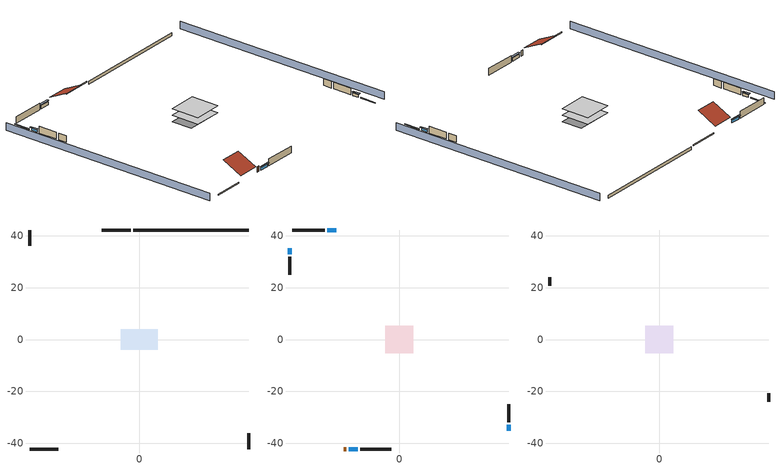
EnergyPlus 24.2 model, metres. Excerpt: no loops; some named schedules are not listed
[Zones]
crawlspace - vented
 floor foundation (Slab1 construction): -7.17,-3.98 -7.17,3.98 7.17,3.98 7.17,-3.98 z-0.91
 wall outside (RimJoist1 construction): -3.32,42.2 -14.36,42.2 z0.3:0.61
 wall outside (RimJoist2 construction): 42.2,-42.2 42.2,-36.07 z0.3:0.61
 wall outside (RimJoist3 construction): -42.2,-42.2 -31.16,-42.2 z0.3:0.61
 wall outside (RimJoist4 construction): -42.2,42.2 -42.2,36.07 z0.3:0.61
 wall foundation (FoundationWall1 construction): 42.2,42.2 -2.4,42.2 z-0.91:0.3
conditioned space
 floor to crawlspace - vented (Floor1 construction): -5.34,-5.34 -5.34,5.34 5.34,5.34 5.34,-5.34 z0.3
 wall outside (AdiabaticWallConstruction 1): -21.32,-42.2 -20.4,-42.2 z0.3:2.34
 wall outside (AdiabaticWallConstruction): -24.2,42.2 -27.73,42.2 / -19.48,-42.2 -15.95,-42.2 z0.3:1.49; 42.2,-35.14 42.2,-32.82 / -42.2,35.14 -42.2,32.82 z0.3:1.31
 wall outside (Wall1 construction): -28.66,42.2 -41.27,42.2 z0.3:2.74
 wall outside (Wall2 construction): 42.2,-31.89 42.2,-24.89 z0.3:2.74
 wall outside (Wall3 construction): -15.02,-42.2 -3.17,-42.2 z0.3:2.74
 wall outside (Wall4 construction): -42.2,31.89 -42.2,24.89 z0.3:2.74
 window (WindowConstruction): -24.2,42.2 -27.73,42.2 z0.3:1.49
 window (WindowConstruction 1): 42.2,-35.14 42.2,-32.82 z0.3:1.31
 window (WindowConstruction 2): -19.48,-42.2 -15.95,-42.2 z0.3:1.49
 window (WindowConstruction 3): -42.2,35.14 -42.2,32.82 z0.3:1.31
 door (Door): -21.32,-42.2 -20.4,-42.2 z0.3:2.34
attic - vented
 floor to conditioned space (Floor2 construction Reversed): -5.34,-5.34 -5.34,5.34 5.34,5.34 5.34,-5.34 z2.74
 wall outside (Wall5 construction): 42.2,-23.96 42.2,-20.71 z0.3:2.74
 wall outside (Wall6 construction): -42.2,23.96 -42.2,20.71 z0.3:2.74
 roof outside (Roof1 construction): -23.27,42.2,2.74 -23.27,35.05,6.31 -15.29,35.05,6.31 -15.29,42.2,2.74
 roof outside (Roof2 construction): -22.25,-42.2,2.74 -22.25,-35.05,6.31 -30.23,-35.05,6.31 -30.23,-42.2,2.74
shading: -46.77,42.2 -46.77,-42.2 / 46.77,-42.2 46.77,42.2 z0:2.74; -28.03,42.2 -23.9,42.2 -23.9,42.81 -28.03,42.81 z1.8; 42.2,-32.52 42.2,-35.45 42.81,-35.45 42.81,-32.52 z1.62; -15.65,-42.2 -19.78,-42.2 -19.78,-42.81 -15.65,-42.81 z1.8; -42.2,32.52 -42.2,35.45 -42.81,35.45 -42.81,32.52 z1.62
[Building]
Building 1: Terrain=Suburbs
[Site:Location]
Portland Intl Arpt_OR: Latitude {deg}=45.59; Longitude {deg}=-122.6; Time Zone {hr}=-8; Elevation {m}=33; Keep Site Location Information=Yes
[Site:GroundTemperature:Shallow]
10.2558, 8.96328, 8.85977, 9.47314, 11.9355, 14.3863, 16.5111, 17.8571, 17.9714, 16.8767, 14.8061, 12.4304
[Site:WaterMainsTemperature]
Calculation Method=Schedule; Temperature Schedule=mains temperature schedule
[Material] Roughness=Rough; Thermal Absorptance=0.9
Name | Thickness {m} | Conductivity {W/m-K} | Density {kg/m3} | Specific Heat {J/kg-K} | Solar Absorptance | Visible Absorptance
asphalt or fiberglass shingles | 0.00635 | 0.162714 | 1121.4 | 1465.45 | 0.85 | 0.85
ceiling stud and cavity | 0.1397 | 0.118061 | 65.682 | 1177.47 | 0.7 | 0.7
concrete 8.0 in. | 0.2032 | 1.803125 | 2242.8 | 837.4 | 0.7 | 0.7
door material | 0.04445 | 0.0612267 | 512.64 | 1214.23 | 0.7 | 0.7
floor covering | 0.0127 | 0.0433444 | 54.468 | 1339.84 | 0.6 | 0.6
floor stud and cavity | 0.1397 | 0.923637 | 92.3553 | 1139.71 | 0.7 | 0.7
furniture material conditioned space 1 | 0.1524 | 0.115458 | 640.8 | 1214.23 | 0.6 | 0.6
gypsum board | 0.0127 | 0.160291 | 801 | 837.4 | 0.6 | 0.6
osb sheathing 0.5 in. | 0.0127 | 0.115458 | 512.64 | 1214.23 | 0.6 | 0.6
osb sheathing 0.5 in. 1 | 0.0127 | 0.115458 | 512.64 | 1214.23 | 0.7 | 0.7
osb sheathing 0.75 in. | 0.01905 | 0.115458 | 512.64 | 1214.23 | 0.7 | 0.7
rim joist stud and cavity | 0.0508 | 0.178688 | 50.32683 | 1063.81 | 0.6 | 0.6
roof rigid ins | 0.00281632 | 0.029427 | 32.04 | 1214.23 | 0.7 | 0.7
soil 0.5 in. | 0.0127 | 1.3848 | 1842.3 | 418.7 | 0.7 | 0.7
wall rigid ins | 0.512978 | 0.029427 | 32.04 | 1214.23 | 0.7 | 0.7
wall stud and cavity | 0.1397 | 0.550994 | 139.0536 | 1170.24 | 0.7 | 0.7
wall stud and cavity 1 | 0.1397 | 0.727959 | 139.0536 | 1170.24 | 0.6 | 0.6
wall stud and cavity 2 | 0.0889 | 0.380278 | 52.3479 | 1209.89 | 0.7 | 0.7
wall stud and cavity 3 | 0.0889 | 0.391764 | 83.0341 | 1211.67 | 0.7 | 0.7
wood siding | 0.0254 | 0.102417 | 544.68 | 1172.36 | 0.85 | 0.85
wood siding 1; wood siding 2 | 0.0254 | 0.102417 | 544.68 | 1172.36 | 0.7 | 0.7
[WindowMaterial:SimpleGlazingSystem]
WindowMaterial: U-Factor {W/m2-K}=6.58648; Solar Heat Gain Coefficient=0.76
[Construction]
AdiabaticWallConstruction: wood siding 1, wall rigid ins, wall stud and cavity 2, gypsum board
AdiabaticWallConstruction 1: wood siding 2, wall rigid ins, wall stud and cavity 2, gypsum board
Door: door material
Floor1 construction: floor stud and cavity, osb sheathing 0.75 in., floor covering
Floor2 construction Reversed: gypsum board, ceiling stud and cavity
FoundationWall1 construction: concrete 8.0 in.
furniture construction conditioned space 1: furniture material conditioned space 1
PartitionWallConstruction: gypsum board, wall stud and cavity 3, gypsum board
RimJoist1 construction; RimJoist2 construction; RimJoist3 construction; RimJoist4 construction: wood siding, rim joist stud and cavity
Roof1 construction; Roof2 construction: asphalt or fiberglass shingles, roof rigid ins, osb sheathing 0.5 in.
Slab1 construction: soil 0.5 in.
Wall1 construction; Wall2 construction; Wall3 construction; Wall4 construction: wood siding, osb sheathing 0.5 in. 1, wall stud and cavity, gypsum board
Wall5 construction; Wall6 construction: wood siding, osb sheathing 0.5 in. 1, wall stud and cavity 1
WindowConstruction; WindowConstruction 1; WindowConstruction 2; WindowConstruction 3: WindowMaterial
[Zone] Multiplier=1; Part of Total Floor Area=Yes
Name | Volume {m3}
attic - vented | 90.8252
conditioned space | 278.185
crawlspace - vented | 139.092
[Space]
Name | Zone | Volume {m3}
attic - vented 1 | attic - vented | 90.8252
conditioned space 1 | conditioned space | 278.185
crawlspace - vented 1 | crawlspace - vented | 139.092
[ZoneInfiltration:EffectiveLeakageArea]
infil attic - vented 1: Zone or Space=attic - vented 1; Schedule=Always On Discrete; Effective Air Leakage Area {cm2}=3802.45; Stack Coefficient=0.000166082; Wind Coefficient=3.54531e-05
[ZoneMixing]
whole house fan mix: Zone or Space=attic - vented; Schedule=Always On Continuous; Design Flow Rate Calculation Method=Flow/Zone; Design Flow Rate {m3/s}=0; Source Zone or Space=conditioned space
[SurfaceProperty:IncidentSolarMultiplier] Incident Solar Multiplier=1; Incident Solar Multiplier Schedule=trans schedule winter=0.85 summer=0.7
Window1; Window2; Window3; Window4
[InternalMass] Zone or ZoneList=conditioned space; Space or SpaceList=conditioned space 1
Name | Construction | Surface Area {m2}
furniture mass conditioned space 1 | furniture construction conditioned space 1 | 45.63397
partition wall mass | PartitionWallConstruction | 114.085
[Lights]
interior lighting: Zone or ZoneList or Space or SpaceList=conditioned space 1; Schedule=lighting_interior; Design Level Calculation Method=LightingLevel; Lighting Level {W}=161.391; Return Air Fraction=0; Fraction Radiant=0.6; Fraction Visible=0.2; Fraction Replaceable=1
[People]
occupants: Zone or ZoneList or Space or SpaceList=conditioned space 1; Number of People Schedule=occupants; Number of People Calculation Method=People; Number of People=1; Fraction Radiant=0.314171; Sensible Heat Fraction=0.56303; Activity Level Schedule=occupants activity schedule; Carbon Dioxide Generation Rate {m3/s-W}=0; Enable ASHRAE 55 Comfort Warnings=No; Mean Radiant Temperature Calculation Type=EnclosureAveraged
[ElectricEquipment] Zone or ZoneList or Space or SpaceList=conditioned space 1; Design Level Calculation Method=EquipmentLevel
Name | Schedule | Design Level {W} | Fraction Latent | Fraction Radiant | Fraction Lost
ceiling fan | ceiling_fan | 19.6462 | 0 | 0.558 | 0
clothes dryer | clothes_dryer | 381.901 | 0.015 | 0.081 | 0.85
clothes washer | clothes_washer | 475.061 | 0.03 | 0.162 | 0.7
cooking range | cooking_range | 1220.36 | 0.08 | 0.432 | 0.2
dishwasher | dishwasher | 1069.2 | 0.3 | 0.18 | 0.4
fridge | fridge schedule | 41.5354 | 0 | 0.6 | 0
mech vent bath fan 0 | mech vent bath fan 0 schedule | 30 | 0 | 0 | 1
mech vent house fan | mech vent house fan schedule | 0 | 0 | 0 | 1
mech vent house fan cfis | mech vent house fan cfis schedule | 0 | 0 | 0 | 0
mech vent range fan 0 | mech vent range fan 0 schedule | 30 | 0 | 0 | 1
misc plug loads | plug_loads_other | 122.732 | 0.021 | 0.558 | 0.049
misc tv | plug_loads_tv | 143.582 | 0 | 0.6 | 0
whole house fan | Always On Discrete | 0 | 0 | 0 | 1
[OtherEquipment] Zone or ZoneList or Space or SpaceList=conditioned space 1; Design Level Calculation Method=EquipmentLevel
Name | Fuel Type | Schedule | Design Level {W} | Fraction Latent | Fraction Radiant | Fraction Lost
clothes dryer 1 | Propane | clothes_dryer | 5073.62 | 0.015 | 0.081 | 0.85
cooking range 1 | Electricity | cooking_range | 0 | 0.08 | 0.432 | 0.2
general water use latent | None | general water use schedule | 25.6591 | 1 | 0 | 0
general water use sensible | None | general water use schedule | -25.2881 | 0 | 0.6 | 0
mech vent house fan latent load; water heater lat | None | Always On Discrete | 0 | 1 | 0 | 0
mech vent house fan sensible load; water heater sens | None | Always On Discrete | 0 | 0 | 0 | 0
misc fireplace | NaturalGas | misc fireplace schedule | 272.457 | 0.1 | 0.3 | 0.4
water heater energy adjustment1 | Electricity | Always On Discrete | 0.01 | 0 | 0 | 1
[ZoneInfiltration:DesignFlowRate] Schedule=Always On Discrete
Name | Zone or ZoneList or Space or SpaceList | Design Flow Rate Calculation Method | Design Flow Rate {m3/s} | Air Changes per Hour {1/hr} | Constant Term Coefficient | Temperature Term Coefficient | Velocity Term Coefficient | Velocity Squared Term Coefficient
infil flow; natural vent flow; whole house fan flow | conditioned space 1 | Flow/Zone | 0
infil crawlspace - vented 1 | crawlspace - vented 1 | AirChanges/Hour |  | 2.6013 | 1 | 0 | 0 | 0
[SurfaceProperty:ExposedFoundationPerimeter]
Slab1: Exposed Perimeter Calculation Method=TotalExposedPerimeter; Total Exposed Perimeter {m}=44.59224
[AvailabilityManager:Scheduled]
room ac airloop Availability Manager: Schedule=Always On Discrete
[WaterUse:Equipment]
dishwasher: Peak Flow Rate {m3/s}=7.93463e-06; Flow Rate Fraction Schedule=hot_water_dishwasher
[Foundation:Kiva]
Foundation Kiva 1: Initial Indoor Air Temperature {C}=8.41658; Wall Height Above Grade {m}=0.3048; Wall Depth Below Slab {m}=0.2032
[Foundation:Kiva:Settings]
Soil Conductivity {W/m-K}=1.3848; Soil Density {kg/m3}=1842.3; Soil Specific Heat {J/kg-K}=418.7; Ground Solar Absorptivity=0.9; Ground Thermal Absorptivity=0.9; Ground Surface Roughness {m}=0.03; Far-Field Width {m}=40; Deep-Ground Boundary Condition=ZeroFlux; Deep-Ground Depth {m}=40; Minimum Cell Dimension {m}=0.2; Maximum Cell Growth Coefficient=3; Simulation Timestep=Timestep
[Exterior:Lights]
exterior lighting: Schedule=exterior lighting schedule; Design Level {W}=6.19068
[EnergyManagementSystem:GlobalVariable]
infil_program_Qfan
infil_program_Qinf
natural_vent_program_Qnv
natural_vent_program_Qwhf
room_ac_airloop_Fan_RTF
[EnergyManagementSystem:Sensor]
Name | Output:Variable or Output:Meter Index Key | Output:Variable or Output:Meter
airflow_gain | infil flow | Infiltration Sensible Heat Gain Energy
airflow_gain_1 | natural vent flow | Infiltration Sensible Heat Gain Energy
airflow_gain_2 | whole house fan flow | Infiltration Sensible Heat Gain Energy
airflow_loss | infil flow | Infiltration Sensible Heat Loss Energy
airflow_loss_1 | natural vent flow | Infiltration Sensible Heat Loss Energy
airflow_loss_2 | whole house fan flow | Infiltration Sensible Heat Loss Energy
clg_load_cond |  | Cooling:EnergyTransfer:Zone:CONDITIONED SPACE
clg_sp_s; clg_sp_s_1 | cooling setpoint | Schedule Value
clothes_dryer_exhaust_0_sch_s | clothes_dryer | Schedule Value
cool_season | cooling season schedule | Schedule Value
htg_load_cond |  | Heating:EnergyTransfer:Zone:CONDITIONED SPACE
htg_sp_s; htg_sp_s_1 | heating setpoint | Schedule Value
hvac_availability_schedule_s | hvac availability schedule | Schedule Value
ig_ee_conv | ceiling fan | Electric Equipment Convective Heating Energy
ig_ee_conv_1 | clothes dryer | Electric Equipment Convective Heating Energy
ig_ee_conv_3 | cooking range | Electric Equipment Convective Heating Energy
ig_ee_conv_4 | dishwasher | Electric Equipment Convective Heating Energy
ig_ee_conv_5 | fridge | Electric Equipment Convective Heating Energy
ig_ee_conv_6 | misc plug loads | Electric Equipment Convective Heating Energy
ig_ee_conv_7 | misc tv | Electric Equipment Convective Heating Energy
ig_ee_conv_8 | whole house fan | Electric Equipment Convective Heating Energy
ig_ee_rad | ceiling fan | Electric Equipment Radiant Heating Energy
ig_ee_rad_1 | clothes dryer | Electric Equipment Radiant Heating Energy
ig_ee_rad_3 | cooking range | Electric Equipment Radiant Heating Energy
ig_ee_rad_4 | dishwasher | Electric Equipment Radiant Heating Energy
ig_ee_rad_5 | fridge | Electric Equipment Radiant Heating Energy
ig_ee_rad_6 | misc plug loads | Electric Equipment Radiant Heating Energy
ig_ee_rad_7 | misc tv | Electric Equipment Radiant Heating Energy
ig_ee_rad_8 | whole house fan | Electric Equipment Radiant Heating Energy
ig_lgt_conv | interior lighting | Lights Convective Heating Energy
ig_lgt_rad | interior lighting | Lights Radiant Heating Energy
ig_lgt_vis | interior lighting | Lights Visible Radiation Heating Energy
ig_oe_conv | clothes dryer 1 | Other Equipment Convective Heating Energy
ig_oe_conv_1 | cooking range 1 | Other Equipment Convective Heating Energy
ig_oe_conv_2 | general water use latent | Other Equipment Convective Heating Energy
ig_oe_conv_3 | general water use sensible | Other Equipment Convective Heating Energy
ig_oe_conv_4 | misc fireplace | Other Equipment Convective Heating Energy
ig_oe_conv_5 | water heater energy adjustment1 | Other Equipment Convective Heating Energy
ig_oe_conv_6 | water heater lat | Other Equipment Convective Heating Energy
ig_oe_conv_7 | water heater sens | Other Equipment Convective Heating Energy
ig_oe_rad | clothes dryer 1 | Other Equipment Radiant Heating Energy
ig_oe_rad_1 | cooking range 1 | Other Equipment Radiant Heating Energy
ig_oe_rad_2 | general water use latent | Other Equipment Radiant Heating Energy
ig_oe_rad_3 | general water use sensible | Other Equipment Radiant Heating Energy
ig_oe_rad_4 | misc fireplace | Other Equipment Radiant Heating Energy
ig_oe_rad_5 | water heater energy adjustment1 | Other Equipment Radiant Heating Energy
ig_oe_rad_6 | water heater lat | Other Equipment Radiant Heating Energy
ig_oe_rad_7 | water heater sens | Other Equipment Radiant Heating Energy
ig_ppl_conv | occupants | People Convective Heating Energy
ig_ppl_rad | occupants | People Radiant Heating Energy
im_conv | furniture mass conditioned space 1 | Surface Inside Face Convection Heat Gain Energy
im_conv_1 | partition wall mass | Surface Inside Face Convection Heat Gain Energy
im_ig | furniture mass conditioned space 1 | Surface Inside Face Internal Gains Radiation Heat Gain Energy
im_ig_1 | partition wall mass | Surface Inside Face Internal Gains Radiation Heat Gain Energy
im_lgt | furniture mass conditioned space 1 | Surface Inside Face Lights Radiation Heat Gain Energy
im_lgt_1 | partition wall mass | Surface Inside Face Lights Radiation Heat Gain Energy
im_sol | furniture mass conditioned space 1 | Surface Inside Face Solar Radiation Heat Gain Energy
im_sol_1 | partition wall mass | Surface Inside Face Solar Radiation Heat Gain Energy
im_surf | furniture mass conditioned space 1 | Surface Inside Face Net Surface Thermal Radiation Heat Gain Energy
im_surf_1 | partition wall mass | Surface Inside Face Net Surface Thermal Radiation Heat Gain Energy
mech_vent_bath_fan_0_sch_s | mech vent bath fan 0 schedule | Schedule Value
mech_vent_range_fan_0_sch_s | mech vent range fan 0 schedule | Schedule Value
mv_conv | mech vent bath fan 0 | Electric Equipment Convective Heating Energy
mv_conv_1 | mech vent house fan | Electric Equipment Convective Heating Energy
mv_conv_2 | mech vent house fan cfis | Electric Equipment Convective Heating Energy
mv_conv_3 | mech vent range fan 0 | Electric Equipment Convective Heating Energy
mv_conv_4 | mech vent house fan latent load | Other Equipment Convective Heating Energy
mv_conv_5 | mech vent house fan sensible load | Other Equipment Convective Heating Energy
mv_rad | mech vent bath fan 0 | Electric Equipment Radiant Heating Energy
mv_rad_1 | mech vent house fan | Electric Equipment Radiant Heating Energy
mv_rad_2 | mech vent house fan cfis | Electric Equipment Radiant Heating Energy
mv_rad_3 | mech vent range fan 0 | Electric Equipment Radiant Heating Energy
mv_rad_4 | mech vent house fan latent load | Other Equipment Radiant Heating Energy
mv_rad_5 | mech vent house fan sensible load | Other Equipment Radiant Heating Energy
natural_vent_s | natural vent schedule | Schedule Value
out_pb_s |  | Site Outdoor Air Barometric Pressure
out_wt_s |  | Site Outdoor Air Humidity Ratio
site_vw_s |  | Site Wind Speed
ss_back_out | Window1 | Surface Window Shortwave from Zone Back Out Window Heat Transfer Rate
ss_back_out_1 | Window2 | Surface Window Shortwave from Zone Back Out Window Heat Transfer Rate
ss_back_out_2 | Window3 | Surface Window Shortwave from Zone Back Out Window Heat Transfer Rate
ss_back_out_3 | Window4 | Surface Window Shortwave from Zone Back Out Window Heat Transfer Rate
ss_conv | Door1 | Surface Inside Face Convection Heat Gain Energy
ss_conv_1 | Window1 | Surface Inside Face Convection Heat Gain Energy
ss_conv_2 | Window2 | Surface Inside Face Convection Heat Gain Energy
ss_conv_3 | Window3 | Surface Inside Face Convection Heat Gain Energy
ss_conv_4 | Window4 | Surface Inside Face Convection Heat Gain Energy
ss_ig | Door1 | Surface Inside Face Internal Gains Radiation Heat Gain Energy
ss_ig_1 | Window1 | Surface Inside Face Internal Gains Radiation Heat Gain Energy
ss_ig_2 | Window2 | Surface Inside Face Internal Gains Radiation Heat Gain Energy
ss_ig_3 | Window3 | Surface Inside Face Internal Gains Radiation Heat Gain Energy
ss_ig_4 | Window4 | Surface Inside Face Internal Gains Radiation Heat Gain Energy
ss_lgt | Door1 | Surface Inside Face Lights Radiation Heat Gain Energy
ss_sol | Door1 | Surface Inside Face Solar Radiation Heat Gain Energy
ss_surf | Door1 | Surface Inside Face Net Surface Thermal Radiation Heat Gain Energy
ss_surf_1 | Window1 | Surface Inside Face Net Surface Thermal Radiation Heat Gain Energy
ss_surf_2 | Window2 | Surface Inside Face Net Surface Thermal Radiation Heat Gain Energy
ss_surf_3 | Window3 | Surface Inside Face Net Surface Thermal Radiation Heat Gain Energy
ss_surf_4 | Window4 | Surface Inside Face Net Surface Thermal Radiation Heat Gain Energy
ss_trans_in | Window1 | Surface Window Transmitted Solar Radiation Rate
ss_trans_in_1 | Window2 | Surface Window Transmitted Solar Radiation Rate
ss_trans_in_2 | Window3 | Surface Window Transmitted Solar Radiation Rate
ss_trans_in_3 | Window4 | Surface Window Transmitted Solar Radiation Rate
ss_trans_out | Window1 | Surface Inside Face Initial Transmitted Diffuse Transmitted Out Window Solar Radiation Rate
ss_trans_out_1 | Window2 | Surface Inside Face Initial Transmitted Diffuse Transmitted Out Window Solar Radiation Rate
ss_trans_out_2 | Window3 | Surface Inside Face Initial Transmitted Diffuse Transmitted Out Window Solar Radiation Rate
ss_trans_out_3 | Window4 | Surface Inside Face Initial Transmitted Diffuse Transmitted Out Window Solar Radiation Rate
s_conv | Floor1 | Surface Inside Face Convection Heat Gain Energy
s_conv_1 | Floor2 | Surface Inside Face Convection Heat Gain Energy
s_conv_2 | Wall1 | Surface Inside Face Convection Heat Gain Energy
s_conv_3 | Wall2 | Surface Inside Face Convection Heat Gain Energy
s_conv_4 | Wall3 | Surface Inside Face Convection Heat Gain Energy
s_conv_5 | Wall4 | Surface Inside Face Convection Heat Gain Energy
s_ig | Floor1 | Surface Inside Face Internal Gains Radiation Heat Gain Energy
s_ig_1 | Floor2 | Surface Inside Face Internal Gains Radiation Heat Gain Energy
s_ig_2 | Wall1 | Surface Inside Face Internal Gains Radiation Heat Gain Energy
s_ig_3 | Wall2 | Surface Inside Face Internal Gains Radiation Heat Gain Energy
s_ig_4 | Wall3 | Surface Inside Face Internal Gains Radiation Heat Gain Energy
s_ig_5 | Wall4 | Surface Inside Face Internal Gains Radiation Heat Gain Energy
s_lgt | Floor1 | Surface Inside Face Lights Radiation Heat Gain Energy
s_lgt_1 | Floor2 | Surface Inside Face Lights Radiation Heat Gain Energy
s_lgt_2 | Wall1 | Surface Inside Face Lights Radiation Heat Gain Energy
s_lgt_3 | Wall2 | Surface Inside Face Lights Radiation Heat Gain Energy
s_lgt_4 | Wall3 | Surface Inside Face Lights Radiation Heat Gain Energy
s_lgt_5 | Wall4 | Surface Inside Face Lights Radiation Heat Gain Energy
s_sol | Floor1 | Surface Inside Face Solar Radiation Heat Gain Energy
s_sol_1 | Floor2 | Surface Inside Face Solar Radiation Heat Gain Energy
s_sol_2 | Wall1 | Surface Inside Face Solar Radiation Heat Gain Energy
s_sol_3 | Wall2 | Surface Inside Face Solar Radiation Heat Gain Energy
s_sol_4 | Wall3 | Surface Inside Face Solar Radiation Heat Gain Energy
s_sol_5 | Wall4 | Surface Inside Face Solar Radiation Heat Gain Energy
s_surf | Floor1 | Surface Inside Face Net Surface Thermal Radiation Heat Gain Energy
s_surf_1 | Floor2 | Surface Inside Face Net Surface Thermal Radiation Heat Gain Energy
s_surf_2 | Wall1 | Surface Inside Face Net Surface Thermal Radiation Heat Gain Energy
s_surf_3 | Wall2 | Surface Inside Face Net Surface Thermal Radiation Heat Gain Energy
s_surf_4 | Wall3 | Surface Inside Face Net Surface Thermal Radiation Heat Gain Energy
s_surf_5 | Wall4 | Surface Inside Face Net Surface Thermal Radiation Heat Gain Energy
water_heater_T_set | water heater setpoint | Schedule Value
[EnergyManagementSystem:Actuator]
Name | Actuated Component Unique | Actuated Component Type | Actuated Component Control Type
fridge_schedule_act | fridge schedule | Schedule:Constant | Schedule Value
infil_flow_act | infil flow | Zone Infiltration | Air Exchange Flow Rate
mech_vent_house_fan_cfis_act | mech vent house fan cfis | ElectricEquipment | Electricity Rate
mech_vent_house_fan_latent_load_act | mech vent house fan latent load | OtherEquipment | Power Level
mech_vent_house_fan_sensible_load_act | mech vent house fan sensible load | OtherEquipment | Power Level
natural_vent_flow_act | natural vent flow | Zone Infiltration | Air Exchange Flow Rate
water_heater_HPWHSchedOverride | water heater setpoint | Schedule:Constant | Schedule Value
water_heater_hpwh_ec_adj_act | water heater energy adjustment1 | OtherEquipment | Power Level
water_heater_lat_act | water heater lat | OtherEquipment | Power Level
water_heater_LESchedOverride | water heater BottomElementSetpoint | Schedule:Constant | Schedule Value
water_heater_sens_act | water heater sens | OtherEquipment | Power Level
water_heater_UESchedOverride | water heater TopElementSetpoint | Schedule:Constant | Schedule Value
whole_house_fan_act | whole house fan | ElectricEquipment | Electricity Rate
whole_house_fan_flow_act | whole house fan flow | Zone Infiltration | Air Exchange Flow Rate
whole_house_fan_mix_act | whole house fan mix | ZoneMixing | Air Exchange Flow Rate
[EnergyManagementSystem:Program]
boiler_hydronic_pump_disaggregate_program: Set boiler_hydronic_pump_primary_htg = boiler_hydronic_pump_s
boiler_hydronic_pump_power_program: Set hvac_plr = boiler_plr_s; Set pump_total_eff = boiler_hydronic_pump_rated_mfr / 1000 * 20000.0 / 158.653846153846; Set pump_vfr = boiler_hydronic_pump_mfr_s / 1000; If pump_vfr > 0; Set boiler_hydronic_pump_pressure_rise_act = 158.653846153846 * hvac_plr * pump_total_eff / pump_vfr; Else; Set boiler_hydronic_pump_pressure_rise_act = 0; EndIf
